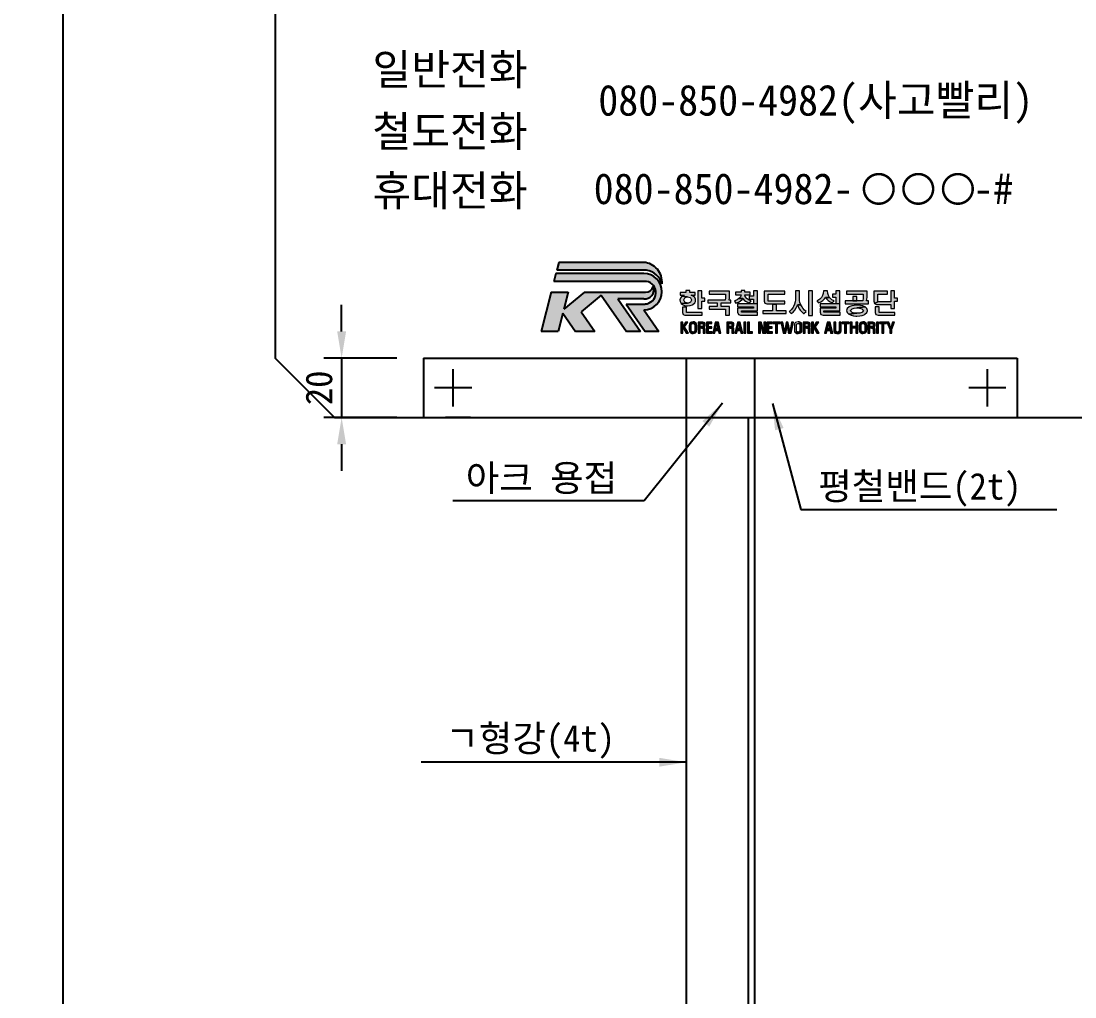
# Model space of a CAD drawing. Header units: millimetres. Extents: x 0 to 2388, y 0 to 1548.
# Drawn here: x 462.6 to 817.7, y 861.5 to 1190.4 of the extents above; entities that cross this region are included whole.
import ezdxf
from ezdxf.enums import TextEntityAlignment as Align

# ---------------------------------------------------------------- set-up
doc = ezdxf.new("R2010")
doc.units = ezdxf.units.MM
doc.header["$LTSCALE"] = 100
for name, color, linetype in [('TN-DIMS', 1, 'Continuous'), ('TN-TEXT', 3, 'Continuous'), ('TT-XXXX', 3, 'Continuous')]:
    doc.layers.add(name, color=color, linetype=linetype)
doc.styles.get("Standard").update_dxf_attribs({"font": 'GulimChe.ttf'})
doc.styles.add('굴림체', font='GulimChe.ttf')
doc.dimstyles.new('고속철도', dxfattribs={"dimtxt": 3, "dimasz": 3, "dimexe": 2, "dimexo": 3, "dimgap": 1, "dimtad": 1, "dimdec": 0, "dimlfac": 10, "dimlunit": 6, "dimtxsty": '굴림체', "dimcen": 1, "dimaunit": 1, "dimadec": 0, "dimazin": 0, "dimtfac": 1, "dimtdec": 0, "dimtix": 1, "dimtmove": 2, "dimatfit": 3, "dimfxl": 0, "dimtvp": 2, "dimarcsym": 0})

# ---------------------------------------------------------------- blocks, each defined once
blk = doc.blocks.new('*D16')
at = {"layer": 'DEFPOINTS', "color": 0}
for p in [(568.19, 1306.79), (476.66, 106.79), (568.19, 106.79)]:
    blk.add_point(p, dxfattribs=at)
at = {"layer": 'TN-DIMS', "color": 0, "lineweight": -2}
for p, q in [((559.19, 1306.79), (470.66, 1306.79)), ((476.66, 1297.79), (476.66, 115.79)), ((559.19, 106.79), (470.66, 106.79))]:
    blk.add_line(p, q, dxfattribs=at)
at = {"layer": 'TN-DIMS', "color": 0}
for points in [[(475.16, 1297.79), (478.16, 1297.79), (476.66, 1306.79)], [(475.16, 115.79), (478.16, 115.79), (476.66, 106.79)]]:
    blk.add_solid(points, dxfattribs=at)
at = {"layer": 'TN-DIMS', "color": 0, "insert": (468.49, 706.79), "char_height": 9, "attachment_point": 5, "rotation": 90}
blk.add_mtext('1,200', dxfattribs=at)
blk = doc.blocks.new('*D17')
at = {"layer": 'DEFPOINTS', "color": 0}
for p in [(598.19, 1076.79), (570.59, 1056.79), (598.19, 1056.79)]:
    blk.add_point(p, dxfattribs=at)
at = {"layer": 'TN-DIMS', "color": 0, "lineweight": -2}
for p, q in [((570.59, 1085.79), (570.59, 1094.79)), ((589.19, 1076.79), (564.59, 1076.79)), ((570.59, 1076.79), (570.59, 1056.79)), ((589.19, 1056.79), (564.59, 1056.79)), ((570.59, 1047.79), (570.59, 1038.79))]:
    blk.add_line(p, q, dxfattribs=at)
at = {"layer": 'TN-DIMS', "color": 0}
for points in [[(569.09, 1085.79), (572.09, 1085.79), (570.59, 1076.79)], [(569.09, 1047.79), (572.09, 1047.79), (570.59, 1056.79)]]:
    blk.add_solid(points, dxfattribs=at)
at = {"layer": 'TN-DIMS', "color": 0, "insert": (562.99, 1066.79), "char_height": 9, "attachment_point": 5, "rotation": 90}
blk.add_mtext('20', dxfattribs=at)

msp = doc.modelspace()

# ---------------------------------------------------------------- hatches: boundary and pattern name
at = {"layer": 'TN-TEXT'}
h = msp.add_hatch(color=256, dxfattribs=at)
h.paths.add_polyline_path([(673.34, 1106.39, -0.285892), (678.56, 1101.88, 0.418535), (672.38, 1109.06), (643.73, 1109.06), (643.06, 1106.39)])
h.paths.add_polyline_path([(642.77, 1105.34), (642.09, 1102.66), (673.34, 1102.66, -0.885071), (672.86, 1095.03), (666.46, 1095.03), (672.91, 1085.77), (677.43, 1085.77), (672.38, 1093.02, 1), (672.38, 1105.34)])
h.paths.add_polyline_path([(652.46, 1099.04), (645.45, 1093.31), (646.9, 1099.04), (641.17, 1099.04), (637.8, 1085.77), (643.53, 1085.77), (645.09, 1091.9), (649.36, 1085.77), (655.92, 1085.77), (651.27, 1092.45), (658.05, 1097.99), (666.56, 1085.77), (671.33, 1085.77), (663.69, 1096.75), (672.38, 1096.75, 0.575242), (675.56, 1100.89, -0.364018), (672.96, 1099.04)])
h = msp.add_hatch(color=256, dxfattribs=at)
h.paths.add_polyline_path([(689.8, 1096.66), (689.59, 1097.17), (689.08, 1097.68), (688.36, 1097.98), (689.76, 1097.98), (689.76, 1098.87), (687.89, 1098.87), (687.89, 1099.55), (686.58, 1099.55), (686.58, 1098.87), (684.63, 1098.87), (684.63, 1097.98), (686.03, 1097.98), (685.26, 1097.64), (687.17, 1097.43), (687.98, 1097.26), (688.19, 1097.09), (688.5, 1096.39), (688.18, 1095.66), (687.43, 1095.35), (687.17, 1095.35), (685.01, 1095.26), (685.43, 1094.88), (686.15, 1094.58), (686.96, 1094.46), (687.17, 1094.46), (688.06, 1094.54), (688.78, 1094.79), (688.95, 1094.88), (689.59, 1095.43), (689.8, 1095.86)])
h.paths.add_polyline_path([(685.93, 1096.39), (686.24, 1097.09), (686.24, 1097.13), (687.01, 1097.44), (685.26, 1097.64), (684.84, 1097.17), (684.58, 1096.45), (684.67, 1095.9), (685.01, 1095.26), (687.17, 1095.35), (686.41, 1095.56), (686.24, 1095.69)])
h.paths.add_polyline_path([(692.01, 1095.98), (692.94, 1095.98), (692.94, 1096.96), (692.01, 1096.96), (692.01, 1099.5), (690.65, 1099.5), (690.65, 1093.48), (692.01, 1093.48)])
h.paths.add_polyline_path([(692.05, 1092.21), (686.75, 1092.21), (686.75, 1093.95), (685.43, 1093.95), (685.43, 1092.16), (685.64, 1091.49), (686.28, 1091.27), (692.05, 1091.27)])
for points in [[(698.5, 1094.24), (698.5, 1095.39), (701.73, 1095.39), (701.73, 1096.32), (701.13, 1096.32), (701.26, 1097.09), (701.3, 1097.38), (701.34, 1098.19), (701.34, 1098.44), (701.34, 1099.33), (694.39, 1099.33), (694.39, 1098.4), (699.99, 1098.4), (699.99, 1097.93), (699.94, 1097.13), (699.94, 1097.09), (699.82, 1096.32), (694, 1096.32), (694, 1095.39), (697.14, 1095.39), (697.14, 1094.24), (694.39, 1094.24), (694.39, 1093.31), (699.99, 1093.31), (699.99, 1091.23), (701.34, 1091.23), (701.34, 1094.24)], [(751.66, 1092.21), (751.66, 1094.03), (750.35, 1094.03), (750.35, 1092.21), (750.6, 1091.53), (751.33, 1091.32), (751.54, 1091.27), (756.97, 1091.27), (756.97, 1092.21)], [(694.22, 1088.43), (695.36, 1088.43), (695.36, 1088.94), (693.54, 1088.94), (693.54, 1085.16), (695.4, 1085.16), (695.4, 1085.67), (694.22, 1085.67), (694.22, 1086.86), (695.32, 1086.86), (695.32, 1087.33), (694.22, 1087.33)], [(706.14, 1088.94), (706.14, 1085.16), (706.82, 1085.16), (706.82, 1088.94)], [(708.01, 1088.94), (707.33, 1088.94), (707.33, 1085.16), (709.07, 1085.16), (709.07, 1085.67), (708.01, 1085.67)], [(714.58, 1086.86), (715.68, 1086.86), (715.68, 1087.33), (714.58, 1087.33), (714.58, 1088.43), (715.77, 1088.43), (715.77, 1088.94), (713.9, 1088.94), (713.9, 1085.16), (715.81, 1085.16), (715.81, 1085.67), (714.58, 1085.67)], [(718.36, 1088.43), (718.36, 1088.94), (715.98, 1088.94), (715.98, 1088.43), (716.75, 1088.43), (716.75, 1085.16), (717.47, 1085.16), (717.47, 1088.43)], [(725.66, 1086.35), (725.66, 1086.39), (725.66, 1087.75), (725.61, 1088.22), (725.49, 1088.56), (724.43, 1088.52), (724.81, 1088.35), (724.85, 1088.35), (724.98, 1087.96), (724.98, 1086.22), (724.89, 1085.8), (724.55, 1085.59), (724.43, 1085.59), (723.32, 1085.55), (723.62, 1085.29), (724, 1085.12), (724.43, 1085.08), (724.89, 1085.16), (725.27, 1085.33), (725.49, 1085.55), (725.61, 1085.88)], [(741.65, 1088.43), (741.65, 1088.94), (739.28, 1088.94), (739.28, 1088.43), (740.04, 1088.43), (740.04, 1085.16), (740.72, 1085.16), (740.72, 1088.43)], [(750.86, 1088.94), (750.86, 1085.16), (751.54, 1085.16), (751.54, 1088.94)], [(753.32, 1088.43), (754.21, 1088.43), (754.21, 1088.94), (751.83, 1088.94), (751.83, 1088.43), (752.6, 1088.43), (752.6, 1085.16), (753.32, 1085.16)]]:
    msp.add_hatch(color=256, dxfattribs=at).paths.add_polyline_path(points)
h = msp.add_hatch(color=256, dxfattribs=at)
h.paths.add_polyline_path([(706.61, 1097.6), (706.48, 1098.1), (708.3, 1098.1), (708.3, 1099.04), (706.48, 1099.04), (706.48, 1099.55), (705.16, 1099.55), (705.16, 1099.04), (703.34, 1099.04), (703.34, 1098.1), (705.16, 1098.1), (704.95, 1097.47), (704.48, 1096.92), (705.8, 1096.87), (706.27, 1096.32), (706.69, 1095.98), (707.37, 1095.6), (708.05, 1095.3), (708.64, 1096.07), (707.88, 1096.36), (707.2, 1096.83), (707.07, 1096.92)])
h.paths.add_polyline_path([(705.54, 1096.53), (705.8, 1096.87), (704.48, 1096.92), (703.85, 1096.45), (703.13, 1096.07), (703, 1096.03), (703.47, 1095.3), (704.27, 1095.64), (704.87, 1095.98)])
h.paths.add_polyline_path([(710.68, 1099.5), (709.36, 1099.5), (709.36, 1097.64), (707.88, 1097.64), (707.88, 1096.7), (709.36, 1096.7), (709.36, 1095.26), (710.68, 1095.26)])
h.paths.add_polyline_path([(710.68, 1095.05), (703.97, 1095.05), (703.97, 1094.12), (709.36, 1094.12), (709.36, 1093.65), (703.97, 1093.65), (703.97, 1092.25), (704.27, 1091.53), (704.99, 1091.32), (705.2, 1091.27), (710.76, 1091.27), (710.76, 1092.25), (705.29, 1092.25), (705.29, 1092.72), (710.68, 1092.72)])
h = msp.add_hatch(color=256, dxfattribs=at)
h.paths.add_polyline_path([(719.89, 1099.33), (712.93, 1099.33), (712.93, 1096.03), (713.18, 1095.35), (713.9, 1095.05), (714.03, 1095.05), (719.97, 1095.05), (719.97, 1095.98), (714.28, 1095.98), (714.28, 1098.4), (719.89, 1098.4)])
h.paths.add_polyline_path([(717.13, 1094.88), (715.81, 1094.88), (715.81, 1092.72), (712.5, 1092.72), (712.5, 1091.78), (720.35, 1091.78), (720.35, 1092.72), (717.13, 1092.72)])
h = msp.add_hatch(color=256, dxfattribs=at)
h.paths.add_polyline_path([(726.04, 1093.61), (725.74, 1094.03), (725.32, 1094.79), (724.26, 1094.79), (724.47, 1094.03), (724.85, 1093.35), (725.06, 1093.01), (725.61, 1092.38), (726.25, 1091.87), (726.33, 1091.82), (727.14, 1092.46), (726.59, 1093.01)])
h.paths.add_polyline_path([(724.89, 1096.24), (724.89, 1096.41), (724.89, 1099.42), (723.53, 1099.42), (723.53, 1096.41), (723.45, 1095.73), (723.24, 1095.01), (722.86, 1094.24), (722.69, 1093.99), (722.18, 1093.23), (721.62, 1092.67), (721.37, 1092.46), (722.09, 1091.82), (722.69, 1092.29), (723.28, 1092.93), (723.32, 1093.01), (723.79, 1093.69), (724.13, 1094.41), (724.26, 1094.79), (725.32, 1094.79), (725.02, 1095.52)])
h.paths.add_polyline_path([(729.22, 1099.5), (727.9, 1099.5), (727.9, 1091.19), (729.22, 1091.19)])
h = msp.add_hatch(color=256, dxfattribs=at)
h.paths.add_polyline_path([(734.61, 1097.85), (734.4, 1098.61), (734.31, 1099.42), (732.95, 1099.42), (732.87, 1098.61), (732.61, 1097.89), (732.23, 1097.26), (731.68, 1096.7), (731, 1096.24), (730.75, 1096.11), (731.3, 1095.39), (732.02, 1095.81), (732.7, 1096.24), (733.34, 1096.83), (733.63, 1097.21), (735.03, 1097.21)])
h.paths.add_polyline_path([(735.2, 1097), (735.03, 1097.21), (733.63, 1097.21), (734.06, 1096.66), (734.52, 1096.24), (735.16, 1095.81), (735.92, 1095.39), (736.56, 1096.11), (735.8, 1096.49)])
h.paths.add_polyline_path([(738.51, 1099.5), (737.15, 1099.5), (737.15, 1098.36), (736.01, 1098.36), (736.01, 1097.38), (737.15, 1097.38), (737.15, 1095.22), (738.51, 1095.22)])
h.paths.add_polyline_path([(738.51, 1095.05), (731.81, 1095.05), (731.81, 1094.12), (737.15, 1094.12), (737.15, 1093.65), (731.81, 1093.65), (731.81, 1092.25), (732.11, 1091.53), (732.83, 1091.32), (733, 1091.27), (738.55, 1091.27), (738.55, 1092.25), (733.12, 1092.25), (733.12, 1092.72), (738.51, 1092.72)])
h = msp.add_hatch(color=256, dxfattribs=at)
h.paths.add_polyline_path([(748.14, 1096.07), (747.46, 1096.07), (747.59, 1096.79), (747.63, 1097.26), (747.72, 1098.02), (747.72, 1098.44), (747.72, 1099.33), (740.76, 1099.33), (740.76, 1098.4), (746.36, 1098.4), (746.36, 1097.93), (746.32, 1097.13), (746.32, 1096.96), (746.19, 1096.15), (746.15, 1096.07), (744.24, 1096.07), (742.88, 1096.07), (740.29, 1096.07), (740.29, 1095.13), (748.14, 1095.13)])
h.paths.add_polyline_path([(744.24, 1097.51), (742.88, 1097.51), (742.88, 1096.07), (744.24, 1096.07)], flags=17)
h.paths.add_polyline_path([(746.87, 1094.07), (746.23, 1094.37), (745.47, 1094.54), (744.58, 1094.63), (744.24, 1094.63), (743.31, 1094.58), (742.5, 1094.46), (741.78, 1094.2), (741.57, 1094.07), (740.93, 1093.52), (740.68, 1092.89), (740.68, 1092.8), (740.89, 1092.16), (741.52, 1091.61), (744.24, 1091.91), (743.31, 1091.99), (742.63, 1092.21), (742.59, 1092.21), (742.03, 1092.72), (742.03, 1092.8), (742.46, 1093.35), (742.59, 1093.44), (743.31, 1093.65), (744.22, 1093.69), (744.24, 1093.69), (747, 1094.03)])
h.paths.add_polyline_path([(747.55, 1092.12), (747.8, 1092.76), (747.8, 1092.8), (747.59, 1093.48), (747, 1094.03), (744.24, 1093.69), (745.13, 1093.65), (745.85, 1093.44), (745.89, 1093.44), (746.48, 1092.85), (746.02, 1092.25), (745.89, 1092.21), (745.17, 1091.99), (744.26, 1091.91), (744.24, 1091.91), (741.52, 1091.61), (741.57, 1091.57), (742.25, 1091.27), (743.01, 1091.06), (743.9, 1090.98), (744.24, 1090.98), (745.17, 1091.02), (745.98, 1091.19), (746.66, 1091.44), (746.87, 1091.57)])
h = msp.add_hatch(color=256, dxfattribs=at)
h.paths.add_polyline_path([(756.93, 1095.98), (757.86, 1095.98), (757.86, 1096.96), (756.93, 1096.96), (756.93, 1099.5), (755.61, 1099.5), (755.61, 1095.81), (751.24, 1095.81), (750.14, 1095.22), (750.14, 1095.18), (750.86, 1094.92), (751.03, 1094.92), (755.61, 1094.92), (755.61, 1093.48), (756.93, 1093.48)])
h.paths.add_polyline_path([(751.24, 1098.4), (754.51, 1098.4), (754.51, 1099.33), (749.88, 1099.33), (749.88, 1095.94), (750.14, 1095.22), (751.24, 1095.81)])
h = msp.add_hatch(color=256, dxfattribs=at)
h.paths.add_polyline_path([(686.15, 1087.33), (685.52, 1087.5), (685.52, 1088.94), (684.88, 1088.94), (684.88, 1085.16), (685.52, 1085.16), (685.52, 1086.35), (685.73, 1086.78)])
h.paths.add_polyline_path([(687.3, 1088.94), (686.45, 1088.94), (685.52, 1087.5), (686.15, 1087.33)])
h.paths.add_polyline_path([(686.15, 1087.33), (685.73, 1086.78), (686.66, 1085.16), (687.47, 1085.16)])
h = msp.add_hatch(color=256, dxfattribs=at)
h.paths.add_polyline_path([(688.4, 1087.96), (688.53, 1088.3), (688.91, 1088.52), (689, 1088.52), (690.06, 1088.56), (689.76, 1088.81), (689.34, 1088.98), (689, 1088.98), (688.49, 1088.94), (688.11, 1088.77), (687.89, 1088.56), (687.77, 1088.22), (687.72, 1087.75), (687.72, 1086.39), (687.77, 1085.88), (687.89, 1085.55), (689, 1085.59), (688.57, 1085.72), (688.53, 1085.8), (688.4, 1086.18), (688.4, 1086.22)])
h.paths.add_polyline_path([(690.06, 1085.55), (690.18, 1085.88), (690.23, 1086.35), (690.23, 1086.39), (690.23, 1087.75), (690.18, 1088.22), (690.06, 1088.56), (689, 1088.52), (689.38, 1088.35), (689.42, 1088.35), (689.59, 1087.96), (689.59, 1086.22), (689.46, 1085.8), (689.12, 1085.59), (689, 1085.59), (687.89, 1085.55), (688.19, 1085.29), (688.57, 1085.12), (689, 1085.08), (689.46, 1085.16), (689.85, 1085.33)])
h = msp.add_hatch(color=256, dxfattribs=at)
h.paths.add_polyline_path([(692.99, 1087.37), (691.37, 1087.41), (691.37, 1088.47), (692.94, 1088.69), (692.73, 1088.81), (692.35, 1088.9), (691.84, 1088.94), (691.71, 1088.94), (690.69, 1088.94), (690.69, 1085.16), (691.37, 1085.16), (691.37, 1086.95), (692.82, 1086.95), (692.48, 1087.12), (692.9, 1087.28)])
h.paths.add_polyline_path([(693.07, 1087.75), (693.07, 1087.79), (693.07, 1088.3), (692.94, 1088.69), (691.37, 1088.47), (691.88, 1088.43), (691.92, 1088.43), (692.22, 1088.43), (692.35, 1088.35), (692.39, 1088.18), (692.39, 1087.67), (692.35, 1087.5), (692.26, 1087.41), (691.97, 1087.41), (691.5, 1087.41), (691.46, 1087.41), (691.37, 1087.41), (692.99, 1087.37)])
h.paths.add_polyline_path([(692.99, 1086.78), (692.82, 1086.95), (691.37, 1086.95), (691.84, 1086.9), (691.97, 1086.9), (692.26, 1086.86), (692.39, 1086.69), (692.39, 1086.52), (692.39, 1086.48), (692.39, 1085.16), (693.07, 1085.16), (693.07, 1086.14), (693.07, 1086.22), (693.07, 1086.52)])
h = msp.add_hatch(color=256, dxfattribs=at)
h.paths.add_polyline_path([(695.66, 1085.16), (696.34, 1085.16), (696.55, 1086.14), (697.48, 1086.14), (696.68, 1086.65), (697.02, 1088.26), (697.53, 1088.94), (696.51, 1088.94)])
h.paths.add_polyline_path([(697.36, 1086.65), (696.68, 1086.65), (697.48, 1086.14), (697.69, 1085.16), (698.37, 1085.16), (697.53, 1088.94), (697.02, 1088.26)])
h = msp.add_hatch(color=256, dxfattribs=at)
h.paths.add_polyline_path([(701.05, 1088.47), (702.62, 1088.69), (702.4, 1088.81), (702.02, 1088.9), (701.51, 1088.94), (701.39, 1088.94), (700.37, 1088.94), (700.37, 1085.16), (701.05, 1085.16), (701.05, 1086.95), (702.49, 1086.95), (702.15, 1087.12), (702.62, 1087.28), (702.66, 1087.37), (701.05, 1087.41)])
h.paths.add_polyline_path([(702.74, 1087.75), (702.74, 1087.79), (702.74, 1088.3), (702.62, 1088.69), (701.05, 1088.47), (701.56, 1088.43), (701.6, 1088.43), (701.9, 1088.43), (702.02, 1088.35), (702.07, 1088.18), (702.07, 1087.67), (702.02, 1087.5), (701.94, 1087.41), (701.64, 1087.41), (701.22, 1087.41), (701.13, 1087.41), (701.05, 1087.41), (702.66, 1087.37)])
h.paths.add_polyline_path([(702.74, 1086.52), (702.7, 1086.78), (702.49, 1086.95), (701.05, 1086.95), (701.56, 1086.9), (701.64, 1086.9), (701.94, 1086.86), (702.07, 1086.69), (702.07, 1086.52), (702.07, 1086.48), (702.07, 1085.16), (702.74, 1085.16), (702.74, 1086.14), (702.74, 1086.22)])
h = msp.add_hatch(color=256, dxfattribs=at)
h.paths.add_polyline_path([(704.06, 1086.65), (704.44, 1088.26), (704.91, 1088.94), (703.93, 1088.94), (703.08, 1085.16), (703.76, 1085.16), (703.97, 1086.14), (704.87, 1086.14)])
h.paths.add_polyline_path([(704.91, 1088.94), (704.44, 1088.26), (704.78, 1086.65), (704.06, 1086.65), (704.87, 1086.14), (705.08, 1085.16), (705.76, 1085.16)])
h = msp.add_hatch(color=256, dxfattribs=at)
h.paths.add_polyline_path([(711.95, 1088.94), (711.02, 1088.94), (711.02, 1085.16), (711.7, 1085.16), (711.7, 1088.01)])
h.paths.add_polyline_path([(711.95, 1088.94), (711.7, 1088.01), (712.5, 1085.16), (712.8, 1086.05)])
h.paths.add_polyline_path([(713.48, 1088.94), (712.8, 1088.94), (712.8, 1086.05), (712.5, 1085.16), (713.48, 1085.16)])
h = msp.add_hatch(color=256, dxfattribs=at)
h.paths.add_polyline_path([(719.25, 1088.94), (718.57, 1088.94), (719.38, 1085.16), (720.27, 1085.16), (720.27, 1085.25), (720.39, 1085.76), (719.84, 1086.01)])
h.paths.add_polyline_path([(720.65, 1087.33), (720.69, 1087.62), (721.29, 1087.67), (720.99, 1088.94), (720.39, 1088.94), (720.1, 1087.45), (720.01, 1086.99), (719.97, 1086.73), (719.89, 1086.31), (719.84, 1086.01), (720.39, 1085.76), (720.48, 1086.18), (720.52, 1086.48), (720.61, 1086.9)])
h.paths.add_polyline_path([(721.29, 1087.67), (720.69, 1087.62), (720.78, 1087.2), (720.86, 1086.82), (720.9, 1086.44), (720.99, 1086.05), (721.07, 1085.63), (721.58, 1086.01)])
h.paths.add_polyline_path([(722.86, 1088.94), (722.18, 1088.94), (722.01, 1088.09), (721.58, 1086.01), (721.07, 1085.63), (721.07, 1085.55), (721.16, 1085.16), (722.01, 1085.16)])
h = msp.add_hatch(color=256, dxfattribs=at)
h.paths.add_polyline_path([(724.43, 1088.52), (725.49, 1088.56), (725.19, 1088.81), (724.76, 1088.98), (724.43, 1088.98), (723.92, 1088.94), (723.53, 1088.77), (723.32, 1088.56), (723.19, 1088.22), (723.15, 1087.75), (723.15, 1086.39), (723.19, 1085.88), (723.32, 1085.55), (724.03, 1085.57), (723.83, 1086.18), (723.83, 1086.22), (723.83, 1087.96), (723.96, 1088.3), (724.34, 1088.52)], flags=16)
h.paths.add_polyline_path([(724.43, 1088.52), (725.49, 1088.56), (725.19, 1088.81), (724.76, 1088.98), (724.43, 1088.98), (723.92, 1088.94), (723.53, 1088.77), (723.32, 1088.56), (723.19, 1088.22), (723.15, 1087.75), (723.15, 1086.39), (723.19, 1085.88), (723.32, 1085.55), (724.03, 1085.57), (723.83, 1086.18), (723.83, 1086.22), (723.83, 1087.96), (723.96, 1088.3), (724.38, 1088.54)])
h = msp.add_hatch(color=256, dxfattribs=at)
h.paths.add_polyline_path([(728.33, 1087.28), (728.41, 1087.37), (726.8, 1087.41), (726.8, 1088.47), (728.37, 1088.69), (728.16, 1088.81), (727.78, 1088.9), (727.27, 1088.94), (727.14, 1088.94), (726.12, 1088.94), (726.12, 1085.16), (726.8, 1085.16), (726.8, 1086.95), (728.24, 1086.95), (727.9, 1087.12)])
h.paths.add_polyline_path([(728.5, 1087.75), (728.5, 1087.79), (728.5, 1088.3), (728.37, 1088.69), (726.8, 1088.47), (727.31, 1088.43), (727.35, 1088.43), (727.65, 1088.43), (727.78, 1088.35), (727.82, 1088.18), (727.82, 1087.67), (727.78, 1087.5), (727.69, 1087.41), (727.4, 1087.41), (726.93, 1087.41), (726.89, 1087.41), (726.8, 1087.41), (728.41, 1087.37)])
h.paths.add_polyline_path([(728.5, 1086.52), (728.41, 1086.78), (728.24, 1086.95), (726.8, 1086.95), (727.27, 1086.9), (727.4, 1086.9), (727.69, 1086.86), (727.82, 1086.69), (727.82, 1086.52), (727.82, 1086.48), (727.82, 1085.16), (728.5, 1085.16), (728.5, 1086.14), (728.5, 1086.22)])
h = msp.add_hatch(color=256, dxfattribs=at)
h.paths.add_polyline_path([(731.38, 1088.94), (730.54, 1088.94), (729.6, 1087.5), (730.24, 1087.33)])
h.paths.add_polyline_path([(730.24, 1087.33), (729.6, 1087.5), (729.6, 1088.94), (728.92, 1088.94), (728.92, 1085.16), (729.6, 1085.16), (729.6, 1086.35), (729.81, 1086.78)])
h.paths.add_polyline_path([(730.24, 1087.33), (729.81, 1086.78), (730.75, 1085.16), (731.55, 1085.16)])
h = msp.add_hatch(color=256, dxfattribs=at)
h.paths.add_polyline_path([(734.69, 1088.26), (735.2, 1088.94), (734.18, 1088.94), (733.34, 1085.16), (734.01, 1085.16), (734.23, 1086.14), (735.16, 1086.14), (734.35, 1086.65)])
h.paths.add_polyline_path([(735.03, 1086.65), (734.35, 1086.65), (735.16, 1086.14), (735.37, 1085.16), (736.05, 1085.16), (735.2, 1088.94), (734.69, 1088.26)])
h = msp.add_hatch(color=256, dxfattribs=at)
h.paths.add_polyline_path([(737.11, 1086.14), (737.11, 1088.94), (736.43, 1088.94), (736.43, 1086.39), (736.43, 1085.93), (736.48, 1085.88), (736.6, 1085.5), (737.71, 1085.59), (737.24, 1085.72), (737.2, 1085.76)])
h.paths.add_polyline_path([(738.77, 1085.46), (738.94, 1085.84), (738.94, 1085.88), (738.94, 1086.27), (738.94, 1086.39), (738.94, 1088.94), (738.26, 1088.94), (738.26, 1086.14), (738.17, 1085.76), (737.79, 1085.59), (737.71, 1085.59), (736.6, 1085.5), (736.6, 1085.46), (736.94, 1085.21), (736.98, 1085.21), (737.41, 1085.12), (737.71, 1085.08), (738.21, 1085.12), (738.38, 1085.21)])
h = msp.add_hatch(color=256, dxfattribs=at)
h.paths.add_polyline_path([(742.67, 1087.41), (742.67, 1088.94), (741.99, 1088.94), (741.99, 1085.16), (742.67, 1085.16), (742.67, 1086.95), (743.82, 1086.95)])
h.paths.add_polyline_path([(744.49, 1088.94), (743.82, 1088.94), (743.82, 1087.41), (742.67, 1087.41), (743.82, 1086.95), (743.82, 1085.16), (744.49, 1085.16)])
h = msp.add_hatch(color=256, dxfattribs=at)
h.paths.add_polyline_path([(745.81, 1088.3), (746.19, 1088.52), (746.23, 1088.52), (747.3, 1088.56), (747.04, 1088.81), (746.62, 1088.98), (746.23, 1088.98), (745.72, 1088.94), (745.39, 1088.77), (745.17, 1088.56), (745.05, 1088.22), (745, 1087.75), (745, 1086.39), (745.05, 1085.88), (745.17, 1085.55), (746.23, 1085.59), (745.85, 1085.72), (745.77, 1085.8), (745.68, 1086.18), (745.68, 1086.22), (745.68, 1087.96)])
h.paths.add_polyline_path([(747.46, 1085.88), (747.51, 1086.35), (747.51, 1086.39), (747.51, 1087.75), (747.46, 1088.22), (747.34, 1088.56), (746.23, 1088.52), (746.66, 1088.35), (746.7, 1088.35), (746.83, 1087.96), (746.83, 1086.22), (746.74, 1085.8), (746.36, 1085.59), (746.23, 1085.59), (745.17, 1085.55), (745.47, 1085.29), (745.85, 1085.12), (746.23, 1085.08), (746.74, 1085.16), (747.12, 1085.33), (747.29, 1085.55)])
h = msp.add_hatch(color=256, dxfattribs=at)
h.paths.add_polyline_path([(748.61, 1088.47), (750.18, 1088.69), (749.97, 1088.81), (749.63, 1088.9), (749.08, 1088.94), (748.99, 1088.94), (747.93, 1088.94), (747.93, 1085.16), (748.61, 1085.16), (748.61, 1086.95), (750.1, 1086.95), (749.76, 1087.12), (750.18, 1087.28), (750.26, 1087.37), (748.61, 1087.41)])
h.paths.add_polyline_path([(750.35, 1087.79), (750.35, 1088.3), (750.18, 1088.69), (748.61, 1088.47), (749.12, 1088.43), (749.2, 1088.43), (749.5, 1088.43), (749.63, 1088.35), (749.67, 1088.18), (749.67, 1087.67), (749.63, 1087.5), (749.5, 1087.41), (749.25, 1087.41), (748.78, 1087.41), (748.74, 1087.41), (748.61, 1087.41), (750.26, 1087.37), (750.35, 1087.75)])
h.paths.add_polyline_path([(750.35, 1086.14), (750.35, 1086.22), (750.35, 1086.52), (750.26, 1086.78), (750.1, 1086.95), (748.61, 1086.95), (749.12, 1086.9), (749.2, 1086.9), (749.54, 1086.86), (749.63, 1086.69), (749.67, 1086.52), (749.67, 1086.48), (749.67, 1085.16), (750.35, 1085.16)])
h = msp.add_hatch(color=256, dxfattribs=at)
h.paths.add_polyline_path([(755.44, 1087.58), (755.31, 1088.01), (755.27, 1088.22), (755.1, 1088.64), (755.02, 1088.94), (754.34, 1088.94), (755.27, 1086.52), (755.61, 1087.12)])
h.paths.add_polyline_path([(755.95, 1086.52), (756.88, 1088.94), (756.2, 1088.94), (755.61, 1087.12), (755.27, 1086.52), (755.27, 1085.16), (755.95, 1085.16)])

# ---------------------------------------------------------------- linework, layer by layer
for p, q in [((643.73, 1109.06), (643.06, 1106.39)), ((672.38, 1109.06), (643.73, 1109.06)), ((642.77, 1105.34), (642.09, 1102.66)), ((672.38, 1105.34), (642.77, 1105.34)), ((673.34, 1106.39), (643.06, 1106.39)), ((673.34, 1102.66), (642.09, 1102.66)), ((641.17, 1099.04), (637.8, 1085.77)), ((641.17, 1099.04), (646.9, 1099.04)), ((652.46, 1099.04), (645.45, 1093.31)), ((646.9, 1099.04), (645.45, 1093.31)), ((658.05, 1097.99), (651.27, 1092.45)), ((652.46, 1099.04), (672.96, 1099.04)), ((658.05, 1097.99), (666.56, 1085.77)), ((663.69, 1096.75), (671.33, 1085.77)), ((672.38, 1096.75), (663.69, 1096.75)), ((666.46, 1095.03), (672.91, 1085.77)), ((666.46, 1095.03), (672.86, 1095.03)), ((645.09, 1091.9), (643.53, 1085.77)), ((645.09, 1091.9), (649.36, 1085.77)), ((651.27, 1092.45), (655.92, 1085.77)), ((672.38, 1093.02), (677.43, 1085.77)), ((643.53, 1085.77), (637.8, 1085.77)), ((655.92, 1085.77), (649.36, 1085.77)), ((671.33, 1085.77), (666.56, 1085.77)), ((677.43, 1085.77), (672.91, 1085.77))]:
    msp.add_line(p, q, dxfattribs=at)
at = {"layer": 'TN-TEXT', "const_width": 0.833}
for points in [[(756.57, 1133.82, 1), (746.57, 1133.82)], [(769.9, 1133.82, 1), (759.9, 1133.82)], [(783.24, 1133.82, 1), (773.24, 1133.82)], [(746.57, 1133.82, 1), (756.57, 1133.82)], [(759.9, 1133.82, 1), (769.9, 1133.82)], [(773.24, 1133.82, 1), (783.24, 1133.82)]]:
    msp.add_lwpolyline(points, format="xyb", dxfattribs=at)
at = {"layer": 'TN-TEXT', "lineweight": 0}
for points in [[(685.26, 1097.64), (684.84, 1097.17), (684.58, 1096.45), (684.67, 1095.9), (685.01, 1095.26), (687.17, 1095.35), (686.41, 1095.56), (686.24, 1095.69), (685.94, 1096.36), (685.94, 1096.41), (686.24, 1097.09), (686.24, 1097.13), (686.96, 1097.43), (687.17, 1097.43), (685.26, 1097.64)], [(687.89, 1099.55), (686.58, 1099.55), (686.58, 1098.87), (684.63, 1098.87), (684.63, 1097.98), (686.03, 1097.98), (685.26, 1097.64), (687.17, 1097.43), (687.98, 1097.26), (688.19, 1097.09), (688.49, 1096.41), (688.49, 1096.36), (688.19, 1095.69), (688.15, 1095.64), (687.43, 1095.35), (687.17, 1095.35), (685.01, 1095.26), (685.43, 1094.88), (686.15, 1094.58), (686.96, 1094.46), (687.17, 1094.46), (688.06, 1094.54), (688.78, 1094.79), (688.95, 1094.88), (689.59, 1095.43), (689.8, 1095.86), (689.8, 1096.66), (689.59, 1097.17), (689.08, 1097.68), (688.36, 1097.98), (689.76, 1097.98), (689.76, 1098.87), (687.89, 1098.87), (687.89, 1099.55)], [(692.01, 1099.5), (690.65, 1099.5), (690.65, 1093.48), (692.01, 1093.48), (692.01, 1095.98), (692.94, 1095.98), (692.94, 1096.96), (692.01, 1096.96), (692.01, 1099.5)], [(701.34, 1099.33), (694.39, 1099.33), (694.39, 1098.4), (699.99, 1098.4), (699.99, 1097.93), (699.94, 1097.13), (699.94, 1097.09), (699.82, 1096.32), (694, 1096.32), (694, 1095.39), (697.14, 1095.39), (697.14, 1094.24), (694.39, 1094.24), (694.39, 1093.31), (699.99, 1093.31), (699.99, 1091.23), (701.34, 1091.23), (701.34, 1094.24), (698.5, 1094.24), (698.5, 1095.39), (701.73, 1095.39), (701.73, 1096.32), (701.13, 1096.32), (701.26, 1097.09), (701.3, 1097.38), (701.34, 1098.19), (701.34, 1098.44), (701.34, 1099.33)], [(706.48, 1099.55), (705.16, 1099.55), (705.16, 1099.04), (703.34, 1099.04), (703.34, 1098.1), (705.16, 1098.1), (704.95, 1097.47), (704.48, 1096.92), (705.8, 1096.87), (706.27, 1096.32), (706.69, 1095.98), (707.37, 1095.6), (708.05, 1095.3), (708.64, 1096.07), (707.88, 1096.36), (707.2, 1096.83), (707.07, 1096.92), (706.61, 1097.6), (706.48, 1098.1), (708.3, 1098.1), (708.3, 1099.04), (706.48, 1099.04), (706.48, 1099.55)], [(710.68, 1099.5), (709.36, 1099.5), (709.36, 1097.64), (707.88, 1097.64), (707.88, 1096.7), (709.36, 1096.7), (709.36, 1095.26), (710.68, 1095.26), (710.68, 1099.5)], [(719.89, 1099.33), (712.93, 1099.33), (712.93, 1096.03), (713.18, 1095.35), (713.9, 1095.05), (714.03, 1095.05), (719.97, 1095.05), (719.97, 1095.98), (714.28, 1095.98), (714.28, 1098.4), (719.89, 1098.4), (719.89, 1099.33)], [(724.89, 1099.42), (723.53, 1099.42), (723.53, 1096.41), (723.45, 1095.73), (723.24, 1095.01), (722.86, 1094.24), (722.69, 1093.99), (722.18, 1093.23), (721.62, 1092.67), (721.37, 1092.46), (722.09, 1091.82), (722.69, 1092.29), (723.28, 1092.93), (723.32, 1093.01), (723.79, 1093.69), (724.13, 1094.41), (724.26, 1094.79), (725.32, 1094.79), (725.02, 1095.52), (724.89, 1096.24), (724.89, 1096.41), (724.89, 1099.42)], [(729.22, 1099.5), (727.9, 1099.5), (727.9, 1091.19), (729.22, 1091.19), (729.22, 1099.5)], [(734.31, 1099.42), (732.95, 1099.42), (732.87, 1098.61), (732.61, 1097.89), (732.23, 1097.26), (732.23, 1097.26), (731.68, 1096.7), (731, 1096.24), (730.75, 1096.11), (731.3, 1095.39), (732.02, 1095.81), (732.7, 1096.24), (733.34, 1096.83), (733.63, 1097.21), (735.03, 1097.21), (734.61, 1097.85), (734.4, 1098.61), (734.31, 1099.42), (734.31, 1099.42)], [(738.51, 1099.5), (737.15, 1099.5), (737.15, 1098.36), (736.01, 1098.36), (736.01, 1097.38), (737.15, 1097.38), (737.15, 1095.22), (738.51, 1095.22), (738.51, 1099.5)], [(747.72, 1099.33), (740.76, 1099.33), (740.76, 1098.4), (746.36, 1098.4), (746.36, 1097.93), (746.32, 1097.13), (746.32, 1096.96), (746.19, 1096.15), (746.15, 1096.07), (744.24, 1096.07), (742.88, 1096.07), (740.29, 1096.07), (740.29, 1095.13), (748.14, 1095.13), (748.14, 1096.07), (747.46, 1096.07), (747.59, 1096.79), (747.63, 1097.26), (747.72, 1098.02), (747.72, 1098.44), (747.72, 1099.33)], [(744.24, 1097.51), (742.88, 1097.51), (742.88, 1096.07), (744.24, 1096.07), (744.24, 1097.51)], [(754.51, 1099.33), (749.88, 1099.33), (749.88, 1095.94), (750.14, 1095.22), (751.24, 1095.81), (751.24, 1098.4), (754.51, 1098.4), (754.51, 1099.33)], [(756.93, 1099.5), (755.61, 1099.5), (755.61, 1095.81), (751.24, 1095.81), (750.14, 1095.22), (750.14, 1095.18), (750.86, 1094.92), (751.03, 1094.92), (755.61, 1094.92), (755.61, 1093.48), (756.93, 1093.48), (756.93, 1095.98), (757.86, 1095.98), (757.86, 1096.96), (756.93, 1096.96), (756.93, 1099.5)], [(686.75, 1093.95), (685.43, 1093.95), (685.43, 1092.16), (685.64, 1091.49), (686.28, 1091.27), (692.05, 1091.27), (692.05, 1092.21), (686.75, 1092.21), (686.75, 1093.95)], [(704.48, 1096.92), (703.85, 1096.45), (703.13, 1096.07), (703, 1096.03), (703.47, 1095.3), (704.27, 1095.64), (704.87, 1095.98), (705.54, 1096.53), (705.8, 1096.87), (704.48, 1096.92)], [(710.68, 1095.05), (703.97, 1095.05), (703.97, 1094.12), (709.36, 1094.12), (709.36, 1093.65), (703.97, 1093.65), (703.97, 1092.25), (704.27, 1091.53), (704.27, 1091.53), (704.99, 1091.32), (705.2, 1091.27), (710.76, 1091.27), (710.76, 1092.25), (705.29, 1092.25), (705.29, 1092.72), (710.68, 1092.72), (710.68, 1095.05)], [(717.13, 1094.88), (715.81, 1094.88), (715.81, 1092.72), (712.5, 1092.72), (712.5, 1091.78), (720.35, 1091.78), (720.35, 1092.72), (717.13, 1092.72), (717.13, 1094.88)], [(725.32, 1094.79), (724.26, 1094.79), (724.47, 1094.03), (724.85, 1093.35), (725.06, 1093.01), (725.61, 1092.38), (726.25, 1091.87), (726.33, 1091.82), (727.14, 1092.46), (726.59, 1093.01), (726.04, 1093.61), (725.74, 1094.03), (725.32, 1094.79)], [(738.51, 1095.05), (731.81, 1095.05), (731.81, 1094.12), (737.15, 1094.12), (737.15, 1093.65), (731.81, 1093.65), (731.81, 1092.25), (732.11, 1091.53), (732.11, 1091.53), (732.83, 1091.32), (733, 1091.27), (738.55, 1091.27), (738.55, 1092.25), (733.12, 1092.25), (733.12, 1092.72), (738.51, 1092.72), (738.51, 1095.05)], [(735.03, 1097.21), (733.63, 1097.21), (734.06, 1096.66), (734.52, 1096.24), (735.16, 1095.81), (735.92, 1095.39), (735.92, 1095.39), (736.56, 1096.11), (735.8, 1096.49), (735.2, 1097), (735.03, 1097.21)], [(744.24, 1094.63), (743.31, 1094.58), (742.5, 1094.46), (741.78, 1094.2), (741.57, 1094.07), (740.93, 1093.52), (740.68, 1092.89), (740.68, 1092.8), (740.89, 1092.16), (741.52, 1091.61), (744.24, 1091.91), (743.31, 1091.99), (742.63, 1092.21), (742.59, 1092.21), (742.03, 1092.72), (742.03, 1092.8), (742.46, 1093.35), (742.59, 1093.44), (743.31, 1093.65), (744.2, 1093.69), (744.24, 1093.69), (747, 1094.03), (746.87, 1094.07), (746.23, 1094.37), (745.47, 1094.54), (744.58, 1094.63), (744.24, 1094.63)], [(747, 1094.03), (744.24, 1093.69), (745.13, 1093.65), (745.85, 1093.44), (745.89, 1093.44), (746.45, 1092.89), (746.45, 1092.8), (746.02, 1092.25), (745.89, 1092.21), (745.17, 1091.99), (744.28, 1091.91), (744.24, 1091.91), (741.52, 1091.61), (741.57, 1091.57), (742.25, 1091.27), (743.01, 1091.06), (743.9, 1090.98), (744.24, 1090.98), (745.17, 1091.02), (745.98, 1091.19), (746.66, 1091.44), (746.87, 1091.57), (747.55, 1092.12), (747.8, 1092.76), (747.8, 1092.8), (747.59, 1093.48), (747, 1094.03)], [(751.66, 1094.03), (750.35, 1094.03), (750.35, 1092.21), (750.6, 1091.53), (751.33, 1091.32), (751.54, 1091.27), (756.97, 1091.27), (756.97, 1092.21), (751.66, 1092.21), (751.66, 1094.03)], [(685.52, 1088.94), (684.88, 1088.94), (684.88, 1085.16), (685.52, 1085.16), (685.52, 1086.35), (685.73, 1086.78), (686.15, 1087.33), (685.52, 1087.5), (685.52, 1088.94)], [(687.3, 1088.94), (686.45, 1088.94), (685.52, 1087.5), (686.15, 1087.33), (687.3, 1088.94)], [(686.15, 1087.33), (685.73, 1086.78), (686.66, 1085.16), (687.47, 1085.16), (686.15, 1087.33)], [(689, 1088.98), (688.49, 1088.94), (688.11, 1088.77), (687.89, 1088.56), (687.77, 1088.22), (687.72, 1087.75), (687.72, 1087.75), (687.72, 1086.39), (687.77, 1085.88), (687.89, 1085.55), (689, 1085.59), (688.57, 1085.72), (688.53, 1085.8), (688.4, 1086.18), (688.4, 1086.22), (688.4, 1087.96), (688.53, 1088.3), (688.91, 1088.52), (689, 1088.52), (690.06, 1088.56), (690.06, 1088.56), (689.76, 1088.81), (689.34, 1088.98), (689, 1088.98)], [(690.06, 1088.56), (689, 1088.52), (689.38, 1088.35), (689.42, 1088.35), (689.59, 1087.96), (689.59, 1086.22), (689.46, 1085.8), (689.46, 1085.8), (689.12, 1085.59), (689, 1085.59), (687.89, 1085.55), (687.89, 1085.55), (688.19, 1085.29), (688.57, 1085.12), (689, 1085.08), (689.46, 1085.16), (689.85, 1085.33), (690.06, 1085.55), (690.18, 1085.88), (690.23, 1086.35), (690.23, 1086.39), (690.23, 1087.75), (690.18, 1088.22), (690.06, 1088.56)], [(691.71, 1088.94), (690.69, 1088.94), (690.69, 1085.16), (691.37, 1085.16), (691.37, 1086.95), (692.82, 1086.95), (692.48, 1087.12), (692.9, 1087.28), (692.99, 1087.37), (691.37, 1087.41), (691.37, 1088.47), (692.94, 1088.69), (692.73, 1088.81), (692.35, 1088.9), (691.84, 1088.94), (691.71, 1088.94)], [(692.94, 1088.69), (691.37, 1088.47), (691.88, 1088.43), (691.92, 1088.43), (692.22, 1088.43), (692.35, 1088.35), (692.39, 1088.18), (692.39, 1087.67), (692.35, 1087.5), (692.26, 1087.41), (691.97, 1087.41), (691.5, 1087.41), (691.46, 1087.41), (691.37, 1087.41), (692.99, 1087.37), (693.07, 1087.75), (693.07, 1087.79), (693.07, 1088.3), (692.94, 1088.69)], [(692.82, 1086.95), (691.37, 1086.95), (691.84, 1086.9), (691.97, 1086.9), (692.26, 1086.86), (692.39, 1086.69), (692.39, 1086.52), (692.39, 1086.48), (692.39, 1085.16), (693.07, 1085.16), (693.07, 1086.14), (693.07, 1086.22), (693.07, 1086.52), (692.99, 1086.78), (692.82, 1086.95)], [(695.36, 1088.94), (693.54, 1088.94), (693.54, 1085.16), (695.4, 1085.16), (695.4, 1085.67), (694.22, 1085.67), (694.22, 1086.86), (695.32, 1086.86), (695.32, 1087.33), (694.22, 1087.33), (694.22, 1088.43), (695.36, 1088.43), (695.36, 1088.94)], [(697.53, 1088.94), (696.51, 1088.94), (695.66, 1085.16), (696.34, 1085.16), (696.55, 1086.14), (697.48, 1086.14), (696.68, 1086.65), (697.02, 1088.26), (697.53, 1088.94)], [(697.53, 1088.94), (697.02, 1088.26), (697.36, 1086.65), (696.68, 1086.65), (697.48, 1086.14), (697.69, 1085.16), (698.37, 1085.16), (697.53, 1088.94)], [(701.39, 1088.94), (700.37, 1088.94), (700.37, 1085.16), (701.05, 1085.16), (701.05, 1086.95), (702.49, 1086.95), (702.15, 1087.12), (702.62, 1087.28), (702.66, 1087.37), (701.05, 1087.41), (701.05, 1088.47), (702.62, 1088.69), (702.4, 1088.81), (702.02, 1088.9), (701.51, 1088.94), (701.39, 1088.94)], [(702.62, 1088.69), (701.05, 1088.47), (701.56, 1088.43), (701.6, 1088.43), (701.9, 1088.43), (702.02, 1088.35), (702.07, 1088.18), (702.07, 1087.67), (702.02, 1087.5), (701.94, 1087.41), (701.64, 1087.41), (701.22, 1087.41), (701.13, 1087.41), (701.05, 1087.41), (702.66, 1087.37), (702.74, 1087.75), (702.74, 1087.79), (702.74, 1088.3), (702.62, 1088.69)], [(702.49, 1086.95), (701.05, 1086.95), (701.56, 1086.9), (701.64, 1086.9), (701.94, 1086.86), (702.07, 1086.69), (702.07, 1086.52), (702.07, 1086.48), (702.07, 1085.16), (702.74, 1085.16), (702.74, 1086.14), (702.74, 1086.22), (702.74, 1086.52), (702.7, 1086.78), (702.49, 1086.95)], [(704.91, 1088.94), (703.93, 1088.94), (703.08, 1085.16), (703.76, 1085.16), (703.97, 1086.14), (704.87, 1086.14), (704.06, 1086.65), (704.44, 1088.26), (704.91, 1088.94)], [(704.91, 1088.94), (704.44, 1088.26), (704.78, 1086.65), (704.06, 1086.65), (704.87, 1086.14), (705.08, 1085.16), (705.76, 1085.16), (704.91, 1088.94)], [(706.14, 1088.94), (706.14, 1085.16), (706.82, 1085.16), (706.82, 1088.94), (706.14, 1088.94), (706.14, 1088.94)], [(708.01, 1088.94), (707.33, 1088.94), (707.33, 1085.16), (709.07, 1085.16), (709.07, 1085.67), (708.01, 1085.67), (708.01, 1088.94)], [(711.95, 1088.94), (711.02, 1088.94), (711.02, 1085.16), (711.7, 1085.16), (711.7, 1088.01), (711.95, 1088.94)], [(711.95, 1088.94), (711.7, 1088.01), (712.5, 1085.16), (712.8, 1086.05), (711.95, 1088.94)], [(713.48, 1088.94), (712.8, 1088.94), (712.8, 1086.05), (712.5, 1085.16), (713.48, 1085.16), (713.48, 1088.94)], [(715.77, 1088.94), (713.9, 1088.94), (713.9, 1085.16), (715.81, 1085.16), (715.81, 1085.67), (714.58, 1085.67), (714.58, 1086.86), (715.68, 1086.86), (715.68, 1087.33), (714.58, 1087.33), (714.58, 1088.43), (715.77, 1088.43), (715.77, 1088.94)], [(718.36, 1088.94), (715.98, 1088.94), (715.98, 1088.43), (716.75, 1088.43), (716.75, 1085.16), (717.47, 1085.16), (717.47, 1088.43), (718.36, 1088.43), (718.36, 1088.94)], [(719.25, 1088.94), (718.57, 1088.94), (719.38, 1085.16), (720.27, 1085.16), (720.27, 1085.25), (720.39, 1085.76), (719.84, 1086.01), (719.25, 1088.94)], [(720.99, 1088.94), (720.39, 1088.94), (720.1, 1087.45), (720.01, 1086.99), (719.97, 1086.73), (719.89, 1086.31), (719.84, 1086.01), (720.39, 1085.76), (720.48, 1086.18), (720.52, 1086.48), (720.61, 1086.9), (720.65, 1087.33), (720.69, 1087.62), (721.29, 1087.67), (720.99, 1088.94)], [(721.29, 1087.67), (720.69, 1087.62), (720.78, 1087.2), (720.86, 1086.82), (720.9, 1086.44), (720.99, 1086.05), (721.07, 1085.63), (721.58, 1086.01), (721.29, 1087.67)], [(722.86, 1088.94), (722.18, 1088.94), (722.01, 1088.09), (721.58, 1086.01), (721.07, 1085.63), (721.07, 1085.55), (721.16, 1085.16), (722.01, 1085.16), (722.86, 1088.94)], [(724.43, 1088.98), (723.92, 1088.94), (723.53, 1088.77), (723.32, 1088.56), (723.19, 1088.22), (723.15, 1087.75), (723.15, 1087.75), (723.15, 1086.39), (723.19, 1085.88), (723.32, 1085.55), (724.43, 1085.59), (724, 1085.72), (723.96, 1085.8), (723.83, 1086.18), (723.83, 1086.22), (723.83, 1087.96), (723.96, 1088.3), (724.34, 1088.52), (724.43, 1088.52), (725.49, 1088.56), (725.49, 1088.56), (725.19, 1088.81), (724.76, 1088.98), (724.43, 1088.98)], [(725.49, 1088.56), (724.43, 1088.52), (724.81, 1088.35), (724.85, 1088.35), (724.98, 1087.96), (724.98, 1086.22), (724.89, 1085.8), (724.89, 1085.8), (724.55, 1085.59), (724.43, 1085.59), (723.32, 1085.55), (723.32, 1085.55), (723.62, 1085.29), (724, 1085.12), (724.43, 1085.08), (724.89, 1085.16), (725.27, 1085.33), (725.49, 1085.55), (725.61, 1085.88), (725.66, 1086.35), (725.66, 1086.39), (725.66, 1087.75), (725.61, 1088.22), (725.49, 1088.56)], [(727.14, 1088.94), (726.12, 1088.94), (726.12, 1085.16), (726.8, 1085.16), (726.8, 1086.95), (728.24, 1086.95), (727.9, 1087.12), (728.33, 1087.28), (728.41, 1087.37), (726.8, 1087.41), (726.8, 1088.47), (728.37, 1088.69), (728.16, 1088.81), (727.78, 1088.9), (727.27, 1088.94), (727.14, 1088.94)], [(728.37, 1088.69), (726.8, 1088.47), (727.31, 1088.43), (727.35, 1088.43), (727.65, 1088.43), (727.78, 1088.35), (727.82, 1088.18), (727.82, 1087.67), (727.78, 1087.5), (727.69, 1087.41), (727.4, 1087.41), (726.93, 1087.41), (726.89, 1087.41), (726.8, 1087.41), (728.41, 1087.37), (728.5, 1087.75), (728.5, 1087.79), (728.5, 1088.3), (728.37, 1088.69)], [(728.24, 1086.95), (726.8, 1086.95), (727.27, 1086.9), (727.4, 1086.9), (727.69, 1086.86), (727.82, 1086.69), (727.82, 1086.52), (727.82, 1086.48), (727.82, 1085.16), (728.5, 1085.16), (728.5, 1086.14), (728.5, 1086.22), (728.5, 1086.52), (728.41, 1086.78), (728.24, 1086.95)], [(729.6, 1088.94), (728.92, 1088.94), (728.92, 1085.16), (729.6, 1085.16), (729.6, 1086.35), (729.81, 1086.78), (730.24, 1087.33), (729.6, 1087.5), (729.6, 1088.94)], [(731.38, 1088.94), (730.54, 1088.94), (729.6, 1087.5), (730.24, 1087.33), (731.38, 1088.94)], [(730.24, 1087.33), (729.81, 1086.78), (730.75, 1085.16), (731.55, 1085.16), (730.24, 1087.33)], [(735.2, 1088.94), (734.18, 1088.94), (733.34, 1085.16), (734.01, 1085.16), (734.23, 1086.14), (735.16, 1086.14), (734.35, 1086.65), (734.69, 1088.26), (735.2, 1088.94)], [(735.2, 1088.94), (734.69, 1088.26), (735.03, 1086.65), (734.35, 1086.65), (735.16, 1086.14), (735.37, 1085.16), (736.05, 1085.16), (735.2, 1088.94)], [(737.11, 1088.94), (736.43, 1088.94), (736.43, 1086.39), (736.43, 1085.93), (736.48, 1085.88), (736.6, 1085.5), (737.71, 1085.59), (737.24, 1085.72), (737.2, 1085.76), (737.11, 1086.14), (737.11, 1088.94)], [(738.94, 1088.94), (738.26, 1088.94), (738.26, 1086.14), (738.17, 1085.76), (737.79, 1085.59), (737.71, 1085.59), (736.6, 1085.5), (736.6, 1085.46), (736.94, 1085.21), (736.98, 1085.21), (737.41, 1085.12), (737.71, 1085.08), (738.21, 1085.12), (738.38, 1085.21), (738.77, 1085.46), (738.77, 1085.46), (738.94, 1085.84), (738.94, 1085.88), (738.94, 1086.27), (738.94, 1086.39), (738.94, 1088.94)], [(741.65, 1088.94), (739.28, 1088.94), (739.28, 1088.43), (740.04, 1088.43), (740.04, 1085.16), (740.72, 1085.16), (740.72, 1088.43), (741.65, 1088.43), (741.65, 1088.94)], [(742.67, 1088.94), (741.99, 1088.94), (741.99, 1085.16), (742.67, 1085.16), (742.67, 1086.95), (743.82, 1086.95), (742.67, 1087.41), (742.67, 1088.94)], [(744.49, 1088.94), (743.82, 1088.94), (743.82, 1087.41), (742.67, 1087.41), (743.82, 1086.95), (743.82, 1085.16), (744.49, 1085.16), (744.49, 1088.94)], [(746.23, 1088.98), (745.72, 1088.94), (745.39, 1088.77), (745.17, 1088.56), (745.05, 1088.22), (745, 1087.75), (745, 1087.75), (745, 1086.39), (745.05, 1085.88), (745.17, 1085.55), (746.23, 1085.59), (745.85, 1085.72), (745.77, 1085.8), (745.68, 1086.18), (745.68, 1086.22), (745.68, 1087.96), (745.81, 1088.3), (746.19, 1088.52), (746.23, 1088.52), (747.34, 1088.56), (747.29, 1088.56), (747.04, 1088.81), (746.62, 1088.98), (746.23, 1088.98)], [(747.34, 1088.56), (746.23, 1088.52), (746.66, 1088.35), (746.7, 1088.35), (746.83, 1087.96), (746.83, 1086.22), (746.74, 1085.8), (746.74, 1085.8), (746.36, 1085.59), (746.23, 1085.59), (745.17, 1085.55), (745.17, 1085.55), (745.47, 1085.29), (745.85, 1085.12), (746.23, 1085.08), (746.74, 1085.16), (747.12, 1085.33), (747.29, 1085.55), (747.46, 1085.88), (747.51, 1086.35), (747.51, 1086.39), (747.51, 1087.75), (747.46, 1088.22), (747.34, 1088.56)], [(748.99, 1088.94), (747.93, 1088.94), (747.93, 1085.16), (748.61, 1085.16), (748.61, 1086.95), (750.1, 1086.95), (749.76, 1087.12), (750.18, 1087.28), (750.26, 1087.37), (748.61, 1087.41), (748.61, 1088.47), (750.18, 1088.69), (749.97, 1088.81), (749.63, 1088.9), (749.08, 1088.94), (748.99, 1088.94)], [(750.18, 1088.69), (748.61, 1088.47), (749.12, 1088.43), (749.2, 1088.43), (749.5, 1088.43), (749.63, 1088.35), (749.67, 1088.18), (749.67, 1087.67), (749.63, 1087.5), (749.5, 1087.41), (749.25, 1087.41), (748.78, 1087.41), (748.74, 1087.41), (748.61, 1087.41), (750.26, 1087.37), (750.35, 1087.75), (750.35, 1087.79), (750.35, 1088.3), (750.18, 1088.69)], [(750.1, 1086.95), (748.61, 1086.95), (749.12, 1086.9), (749.2, 1086.9), (749.54, 1086.86), (749.63, 1086.69), (749.67, 1086.52), (749.67, 1086.48), (749.67, 1085.16), (750.35, 1085.16), (750.35, 1086.14), (750.35, 1086.22), (750.35, 1086.52), (750.26, 1086.78), (750.1, 1086.95)], [(750.86, 1088.94), (750.86, 1085.16), (751.54, 1085.16), (751.54, 1088.94), (750.86, 1088.94), (750.86, 1088.94)], [(754.21, 1088.94), (751.83, 1088.94), (751.83, 1088.43), (752.6, 1088.43), (752.6, 1085.16), (753.32, 1085.16), (753.32, 1088.43), (754.21, 1088.43), (754.21, 1088.94)], [(755.02, 1088.94), (754.34, 1088.94), (755.27, 1086.52), (755.61, 1087.12), (755.44, 1087.58), (755.31, 1088.01), (755.27, 1088.22), (755.1, 1088.64), (755.02, 1088.94)], [(756.88, 1088.94), (756.2, 1088.94), (755.61, 1087.12), (755.27, 1086.52), (755.27, 1085.16), (755.95, 1085.16), (755.95, 1086.52), (756.88, 1088.94)]]:
    msp.add_lwpolyline(points, dxfattribs=at)
at = {"layer": 'TN-TEXT'}
for centre, radius, start, end in [((671.93, 1102.43), 6.65, 355.277, 86.121), ((672.38, 1099.18), 6.16, 270, 90), ((672.33, 1099.94), 6.52, 17.2817, 81.1008), ((672.77, 1099.74), 3.02, 262.6738, 22.311), ((672.63, 1098.88), 3.85, 273.3986, 79.4431), ((673.16, 1101.52), 2.49, 265.4027, 345.4123)]:
    msp.add_arc(centre, radius, start, end, dxfattribs=at)
at = {"layer": 'TT-XXXX'}
for p, q in [((598.19, 1076.79), (798.19, 1076.79)), ((598.19, 1076.79), (598.19, 1056.79)), ((686.69, 1076.79), (686.69, 106.79)), ((709.69, 1076.79), (709.69, 106.79)), ((798.19, 1076.79), (798.19, 1056.79)), ((608.19, 1060.54), (608.19, 1073.04)), ((788.19, 1060.54), (788.19, 1073.04)), ((614.44, 1066.79), (601.94, 1066.79)), ((794.44, 1066.79), (781.94, 1066.79)), ((614.03, 1056.79), (605.6, 1056.79)), ((707.61, 1056.79), (707.61, 106.79))]:
    msp.add_line(p, q, dxfattribs=at)
msp.add_lwpolyline([(828.19, 1056.79), (848.19, 1076.79), (848.19, 1286.79), (828.19, 1306.79), (568.19, 1306.79), (548.19, 1286.79), (548.19, 1076.79), (568.19, 1056.79)], close=True, dxfattribs=at)

# ---------------------------------------------------------------- texts
at = {"layer": 'TN-TEXT'}
for s, height, p in [('일반전화', 10.417, (607.13, 1174.18)), ('080-850-4982(사고빨리)', 10.4167, (730.34, 1163)), ('철도전화', 10.417, (607.13, 1153.35)), ('휴대전화', 10.417, (607.13, 1133.4)), ('080-850-4982-      -#', 10.4167, (726.21, 1133.82))]:
    msp.add_text(s, height=height, dxfattribs=at).set_placement(p, align=Align.MIDDLE)
for s, p in [('아크 용접', (612.43, 1031.91)), ('평철밴드(2t)', (731.19, 1029.13)), ('ㄱ형강(4t)', (605.53, 944.19))]:
    msp.add_text(s, height=9, dxfattribs=at).set_placement(p)

# ---------------------------------------------------------------- dimensions: what is measured, and where the dimension line sits
at = {"layer": 'TN-DIMS'}
for base, p1, p2, picture, middle in [((476.66, 106.79), (568.19, 1306.79), (568.19, 106.79), '*D16', (468.49, 706.79)), ((570.59, 1056.79), (598.19, 1076.79), (598.19, 1056.79), '*D17', (562.99, 1066.79))]:
    dim = msp.add_linear_dim(base=base, p1=p1, p2=p2, angle=90, dimstyle='고속철도', override={"dimscale": 3, "dimlfac": 1, "dimtxsty": 'Standard'}, dxfattribs=at)
    dim.commit()
    dim.dimension.update_dxf_attribs({"geometry": picture, "text_midpoint": middle})

# ---------------------------------------------------------------- leaders
for points in [[(698.95, 1061.66), (672.54, 1028.76), (608.09, 1028.76)], [(715.74, 1061.56), (725.33, 1025.76), (811.57, 1025.76)], [(686.69, 940.61), (597.4, 940.62)]]:
    msp.add_leader(points, dimstyle='고속철도', override={"dimscale": 3, "dimlfac": 1, "dimtxsty": 'Standard'}, dxfattribs=at)

doc.saveas('drawing.dxf')
